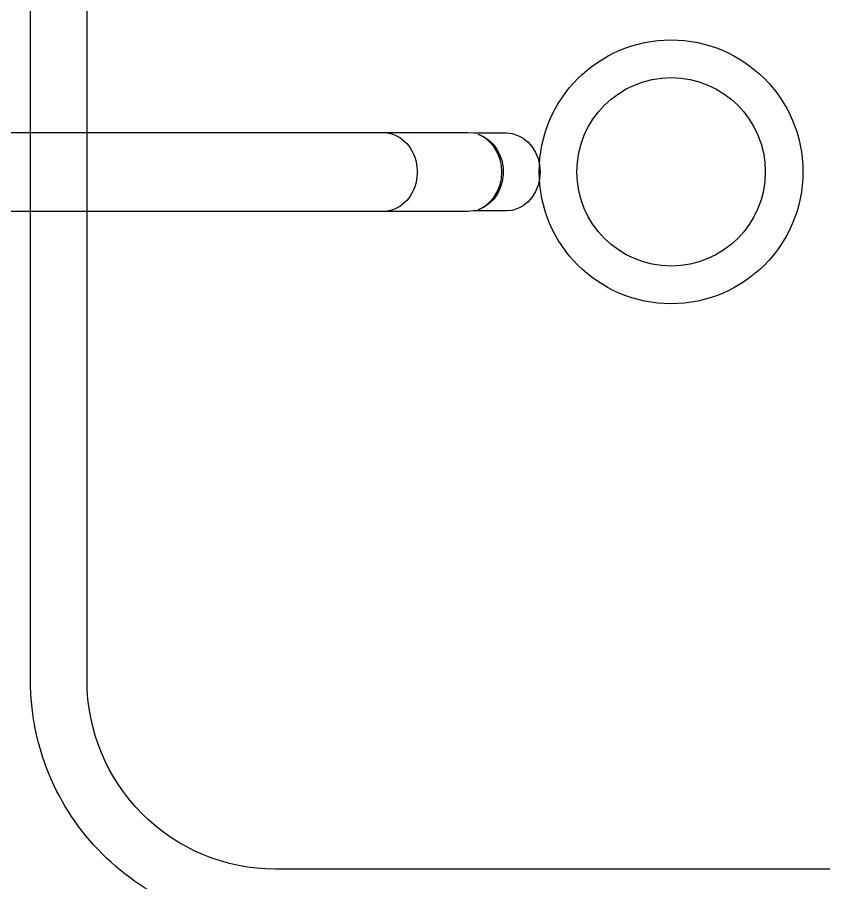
# Model space of a CAD drawing. Extents: x -14651 to 4579, y -10691 to -1290.
# Drawn here: x 889.67 to 911.07, y -9410.96 to -9388 of the extents above; entities that cross this region are included whole.
import ezdxf

# ---------------------------------------------------------------- set-up
doc = ezdxf.new("R2010")
doc.units = 0
doc.header["$LTSCALE"] = 25
doc.layers.add('Pena_2', color=2, linetype='Continuous')
doc.layers.add('PROJ', color=252, linetype='Continuous')

# ---------------------------------------------------------------- blocks, each defined once
blk = doc.blocks.new('layout-inferior 1')
at = {"layer": 'PROJ'}
for points in [[(28567.195, -9412.097), (28546.195, -9412.097, -0.414214), (28539.695, -9405.597), (28539.695, -9378.597, -0.414214), (28546.195, -9372.097), (28567.195, -9372.097, -0.414214), (28573.695, -9378.597), (28573.695, -9405.597, -0.414214)], [(28567.195, -9412.097), (28546.195, -9412.097, -0.414214), (28539.695, -9405.597), (28539.695, -9378.597, -0.414214), (28546.195, -9372.097), (28567.195, -9372.097, -0.414214), (28573.695, -9378.597), (28573.695, -9405.597, -0.414214)], [(28567.195, -9410.597), (28546.195, -9410.597, -0.414214), (28541.195, -9405.597), (28541.195, -9378.597, -0.414214), (28546.195, -9373.597), (28567.195, -9373.597, -0.414214), (28572.195, -9378.597), (28572.195, -9405.597, -0.414214)], [(28567.195, -9410.597), (28546.195, -9410.597, -0.414214), (28541.195, -9405.597), (28541.195, -9378.597, -0.414214), (28546.195, -9373.597), (28567.195, -9373.597, -0.414214), (28572.195, -9378.597), (28572.195, -9405.597, -0.414214)]]:
    blk.add_lwpolyline(points, format="xyb", close=True, dxfattribs=at)
blk.add_lwpolyline([(28551.607, -9393.088), (28551.751, -9393.011), (28551.88, -9392.906), (28551.993, -9392.776), (28552.083, -9392.626), (28552.15, -9392.461), (28552.191, -9392.284), (28552.205, -9392.101), (28552.191, -9391.919), (28552.15, -9391.742), (28552.083, -9391.576), (28551.993, -9391.427), (28551.88, -9391.297), (28551.751, -9391.192), (28551.607, -9391.115), (28551.601, -9391.113)], dxfattribs=at)
blk.add_lwpolyline([(28551.607, -9393.088), (28551.751, -9393.011), (28551.88, -9392.906), (28551.993, -9392.776), (28552.083, -9392.626), (28552.15, -9392.461), (28552.191, -9392.284), (28552.205, -9392.101), (28552.191, -9391.919), (28552.15, -9391.742), (28552.083, -9391.576), (28551.993, -9391.427), (28551.88, -9391.297), (28551.751, -9391.192), (28551.607, -9391.115), (28551.601, -9391.113)], dxfattribs=at)
for points in [[(28535.789, -9391.051, 0), (28549.041, -9391.051, 0), (28551.296, -9391.051, 0), (28551.45, -9391.067, 0), (28552.323, -9391.067, 0), (28552.478, -9391.083, 0), (28552.629, -9391.129, 0), (28552.771, -9391.205, 0), (28552.899, -9391.309, 0), (28553.009, -9391.436, 0), (28553.099, -9391.584, 0), (28553.165, -9391.747, 0), (28553.205, -9391.922, 0), (28553.219, -9392.101, 0), (28553.205, -9392.281, 0), (28553.165, -9392.455, 0), (28553.099, -9392.619, 0), (28553.009, -9392.766, 0), (28552.899, -9392.894, 0), (28552.771, -9392.997, 0), (28552.629, -9393.074, 0), (28552.479, -9393.12, 0), (28552.323, -9393.136, 0), (28552.323, -9393.136, 0), (28551.45, -9393.136, 0), (28551.296, -9393.151, 0), (28549.041, -9393.151, 0), (28535.789, -9393.151, 0)], [(28535.789, -9391.051, 0), (28549.041, -9391.051, 0), (28551.296, -9391.051, 0), (28551.45, -9391.067, 0), (28552.323, -9391.067, 0), (28552.478, -9391.083, 0), (28552.629, -9391.129, 0), (28552.771, -9391.205, 0), (28552.899, -9391.309, 0), (28553.009, -9391.436, 0), (28553.099, -9391.584, 0), (28553.165, -9391.747, 0), (28553.205, -9391.922, 0), (28553.219, -9392.101, 0), (28553.205, -9392.281, 0), (28553.165, -9392.455, 0), (28553.099, -9392.619, 0), (28553.009, -9392.766, 0), (28552.899, -9392.894, 0), (28552.771, -9392.997, 0), (28552.629, -9393.074, 0), (28552.479, -9393.12, 0), (28552.323, -9393.136, 0), (28552.323, -9393.136, 0), (28551.45, -9393.136, 0), (28551.296, -9393.151, 0), (28549.041, -9393.151, 0), (28535.789, -9393.151, 0)], [(28549.041, -9391.051, 0), (28549.052, -9391.052, 0), (28549.128, -9391.056, 0), (28549.204, -9391.068, 0), (28549.28, -9391.088, 0), (28549.355, -9391.115, 0), (28549.425, -9391.148, 0), (28549.493, -9391.188, 0), (28549.559, -9391.236, 0), (28549.622, -9391.29, 0), (28549.679, -9391.348, 0), (28549.731, -9391.411, 0), (28549.78, -9391.481, 0), (28549.824, -9391.556, 0), (28549.861, -9391.632, 0), (28549.892, -9391.712, 0), (28549.918, -9391.796, 0), (28549.937, -9391.883, 0), (28549.95, -9391.969, 0), (28549.956, -9392.056, 0), (28549.956, -9392.146, 0), (28549.95, -9392.236, 0), (28549.937, -9392.322, 0), (28549.918, -9392.406, 0), (28549.892, -9392.491, 0), (28549.86, -9392.573, 0), (28549.823, -9392.649, 0), (28549.78, -9392.722, 0), (28549.731, -9392.792, 0), (28549.678, -9392.857, 0), (28549.621, -9392.915, 0), (28549.56, -9392.967, 0), (28549.493, -9393.015, 0), (28549.424, -9393.056, 0), (28549.353, -9393.089, 0), (28549.281, -9393.115, 0), (28549.204, -9393.135, 0), (28549.126, -9393.147, 0), (28549.052, -9393.151, 0), (28549.041, -9393.151, 0)], [(28549.041, -9391.051, 0), (28549.052, -9391.052, 0), (28549.128, -9391.056, 0), (28549.204, -9391.068, 0), (28549.28, -9391.088, 0), (28549.355, -9391.115, 0), (28549.425, -9391.148, 0), (28549.493, -9391.188, 0), (28549.559, -9391.236, 0), (28549.622, -9391.29, 0), (28549.679, -9391.348, 0), (28549.731, -9391.411, 0), (28549.78, -9391.481, 0), (28549.824, -9391.556, 0), (28549.861, -9391.632, 0), (28549.892, -9391.712, 0), (28549.918, -9391.796, 0), (28549.937, -9391.883, 0), (28549.95, -9391.969, 0), (28549.956, -9392.056, 0), (28549.956, -9392.146, 0), (28549.95, -9392.236, 0), (28549.937, -9392.322, 0), (28549.918, -9392.406, 0), (28549.892, -9392.491, 0), (28549.86, -9392.573, 0), (28549.823, -9392.649, 0), (28549.78, -9392.722, 0), (28549.731, -9392.792, 0), (28549.678, -9392.857, 0), (28549.621, -9392.915, 0), (28549.56, -9392.967, 0), (28549.493, -9393.015, 0), (28549.424, -9393.056, 0), (28549.353, -9393.089, 0), (28549.281, -9393.115, 0), (28549.204, -9393.135, 0), (28549.126, -9393.147, 0), (28549.052, -9393.151, 0), (28549.041, -9393.151, 0)], [(28551.565, -9391.099, 0), (28551.713, -9391.158, 0), (28551.849, -9391.246, 0), (28551.97, -9391.36, 0), (28552.072, -9391.496, 0), (28552.152, -9391.651, 0), (28552.208, -9391.82, 0), (28552.237, -9391.997, 0), (28552.239, -9392.177, 0), (28552.214, -9392.355, 0), (28552.163, -9392.525, 0), (28552.087, -9392.683, 0), (28551.988, -9392.823, 0), (28551.87, -9392.94, 0), (28551.736, -9393.033, 0), (28551.59, -9393.097, 0), (28551.565, -9393.104, 0)], [(28551.565, -9391.099, 0), (28551.713, -9391.158, 0), (28551.849, -9391.246, 0), (28551.97, -9391.36, 0), (28552.072, -9391.496, 0), (28552.152, -9391.651, 0), (28552.208, -9391.82, 0), (28552.237, -9391.997, 0), (28552.239, -9392.177, 0), (28552.214, -9392.355, 0), (28552.163, -9392.525, 0), (28552.087, -9392.683, 0), (28551.988, -9392.823, 0), (28551.87, -9392.94, 0), (28551.736, -9393.033, 0), (28551.59, -9393.097, 0), (28551.565, -9393.104, 0)]]:
    blk.add_polyline3d(points, dxfattribs=at)
for radius in [3.5, 3.5, 2.5, 2.5]:
    blk.add_circle((28556.695, -9392.097), radius, dxfattribs=at)

msp = doc.modelspace()

# ---------------------------------------------------------------- block references
at = {"layer": 'Pena_2'}
msp.add_blockref('layout-inferior 1', (-27649.678, 0), dxfattribs=at)

doc.saveas('drawing.dxf')
